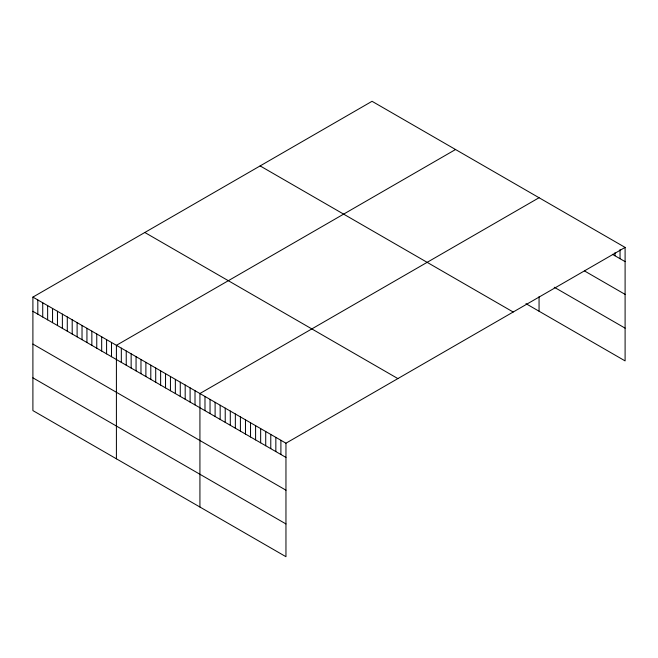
<?xml version="1.0" encoding="UTF-8"?>
<svg xmlns="http://www.w3.org/2000/svg" width="658" height="658" viewBox="0 0 658 658"><rect width="100%" height="100%" fill="white"/><g stroke="black" fill="none" stroke-linecap="round" stroke-linejoin="round"><path stroke-width="0.99" d="M625.1 247.408L285.959 443.204L285.959 556.701L32.9 410.592L32.9 297.103L372.041 101.299L625.1 247.408L625.1 360.897L525.956 303.659M455.55 149.514L116.408 345.318L116.408 458.807M539.058 197.729L199.925 393.525L199.925 507.022M612.45 254.317L625.1 261.621M584.608 271.006L625.1 294.381M554.242 287.233L625.1 328.136M260.124 165.915L513.182 312.015M144.818 232.488L397.876 378.589M32.9 297.103L285.959 443.204M32.9 311.316L285.959 457.425M32.9 344.076L285.959 490.185M32.9 377.832L285.959 523.941M620.042 249.563L620.042 258.701M614.975 252.73L614.975 255.781M539.058 296.668L539.058 311.226M280.9 440.284L280.9 454.497M275.842 437.356L275.842 451.577M270.775 434.436L270.775 448.657M265.717 431.516L265.717 445.737M260.658 428.597L260.658 442.809M255.592 425.668L255.592 439.889M250.534 422.749L250.534 436.97M245.475 419.829L245.475 434.05M240.409 416.909L240.409 431.122M235.35 413.981L235.35 428.202M230.292 411.061L230.292 425.282M225.225 408.141L225.225 422.362M220.167 405.221L220.167 419.434M215.108 402.293L215.108 416.514M210.042 399.373L210.042 413.594M204.983 396.453L204.983 410.666M195.007 390.696L195.007 404.909M190.096 387.858L190.096 402.079M185.186 385.02L185.186 399.241M180.276 382.183L180.276 396.404M175.357 379.345L175.357 393.566M170.447 376.516L170.447 390.729M165.536 373.678L165.536 387.891M160.626 370.841L160.626 385.062M155.707 368.003L155.707 382.224M150.797 365.165L150.797 379.386M145.887 362.328L145.887 376.549M140.977 359.498L140.977 373.711M136.058 356.661L136.058 370.882M131.148 353.823L131.148 368.044M126.237 350.985L126.237 365.206M121.327 348.148L121.327 362.369M111.498 342.481L111.498 356.694M106.588 339.643L106.588 353.864M101.677 336.806L101.677 351.027M96.759 333.968L96.759 348.189M91.849 331.13L91.849 345.351M86.938 328.301L86.938 342.514M82.028 325.463L82.028 339.684M77.109 322.626L77.109 336.847M72.199 319.788L72.199 334.009M67.289 316.95L67.289 331.171M62.378 314.121L62.378 328.334M57.46 311.283L57.46 325.496M52.55 308.446L52.55 322.667M47.639 305.608L47.639 319.829M42.729 302.77L42.729 316.991M37.81 299.933L37.81 314.154"/></g></svg>
